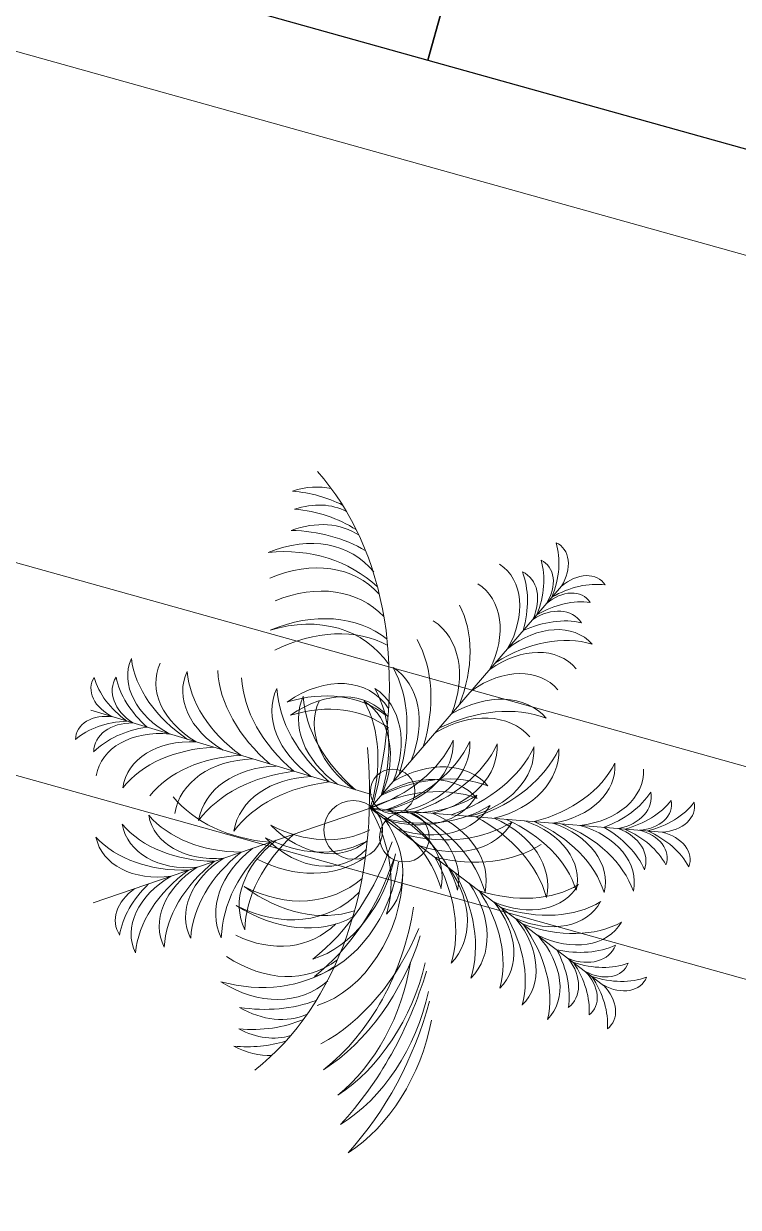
# Model space of a CAD drawing. Header units: millimetres. Extents: x 474016 to 477875, y 2288607 to 2292200.
# Drawn here: x 474542.64 to 474553.12, y 2289216.78 to 2289234.13 of the extents above; entities that cross this region are included whole.
import ezdxf

# ---------------------------------------------------------------- set-up
doc = ezdxf.new("R2010")
doc.units = ezdxf.units.MM
doc.header["$LTSCALE"] = 50
for name, color, linetype, lineweight in [('BANQUETA', 251, 'Continuous', 5), ('JARDIN-HP', 64, 'Continuous', 5), ('JARDINES', 98, 'Continuous', 13)]:
    doc.layers.add(name, color=color, linetype=linetype, lineweight=lineweight)
doc.layers.add('CVL_LOTIF', color=1, linetype='Continuous')

# ---------------------------------------------------------------- blocks, each defined once
blk = doc.blocks.new('A$C41BB26E9')
at = {"color": 0}
for p in [(1.999, 1.925), (3.251, -3.539)]:
    blk.add_line(p, (2.054, -0.938), dxfattribs=at)
at = {"color": 56}
for p, q in [((3.546, 1.506), (2.054, -0.938)), ((-0.293, 0.701), (2.054, -0.938)), ((1.382, -3.752), (1.923, -0.941))]:
    blk.add_line(p, q, dxfattribs=at)
for centre, radius in [((2.303, -0.578), 0.243), ((1.869, -0.738), 0.217), ((2.284, -1.082), 0.287)]:
    blk.add_circle(centre, radius)
at = {"color": 56, "true_color": 0x7a7a00}
for centre, major_axis, ratio, start_param, end_param in [((1.739, 1.845), (-0.007, 0.369), 0.723404, -1.366779, 0.20531), ((1.417, 1.375), (-0.018, 0.909), 0.723404, -1.121531, -0.433471), ((2.262, 1.855), (-0.007, 0.369), 0.723404, -0.20531, 1.366779), ((2.602, 1.398), (-0.018, 0.909), 0.723404, 0.433471, 1.121531), ((1.743, 1.62), (-0.007, 0.369), 0.723404, -1.366779, 0.20531), ((1.421, 1.15), (-0.018, 0.909), 0.723404, -1.121531, -0.433471), ((2.266, 1.63), (-0.007, 0.369), 0.723404, -0.20531, 1.366779), ((2.606, 1.173), (-0.018, 0.909), 0.723404, 0.433471, 1.121531), ((2.76, 1.355), (0.473, 0.776), 0.723404, -1.121531, -0.433471), ((3.283, 1.579), (0.192, 0.315), 0.723404, -1.366779, 0.20531), ((1.695, 1.314), (-0.009, 0.47), 0.723404, -1.190837, 0.194817), ((1.346, 0.731), (-0.022, 1.114), 0.723404, -0.994705, -0.373636), ((2.326, 1.326), (-0.009, 0.47), 0.723404, -0.194817, 1.190837), ((2.697, 0.758), (-0.022, 1.114), 0.723404, 0.373636, 0.994705), ((1.473, 0.902), (-0.015, 0.782), 0.723404, -1.305586, 0.091225), ((2.564, 0.923), (-0.015, 0.782), 0.723404, -0.091225, 1.305586), ((2.925, 0.425), (-0.026, 1.348), 0.723404, 0.312027, 1.166602), ((3.166, 1.386), (0.192, 0.315), 0.723404, -1.366779, 0.20531), ((2.642, 1.163), (0.473, 0.776), 0.723404, -1.121531, -0.433471), ((3.73, 1.306), (0.192, 0.315), 0.723404, -0.20531, 1.366779), ((2.552, 0.926), (0.407, 0.667), 0.723404, -1.305586, 0.091225), ((1.99, 0.678), (0.702, 1.151), 0.723404, -1.166602, -0.312027), ((2.961, 1.155), (0.245, 0.401), 0.723404, -1.190837, 0.194817), ((2.354, 0.85), (0.58, 0.951), 0.723404, -0.994705, -0.373636), ((3.771, 0.738), (0.473, 0.776), 0.723404, 0.433471, 1.121531), ((1.457, 0.572), (-0.016, 0.83), 0.723404, -1.24346, 0.110756), ((1.116, 0.031), (-0.027, 1.414), 0.723404, -1.115718, -0.281779), ((2.593, 0.594), (-0.016, 0.83), 0.723404, -0.110756, 1.24346), ((2.954, 0.066), (-0.027, 1.414), 0.723404, 0.281779, 1.115718), ((2.361, 0.656), (0.432, 0.708), 0.723404, -1.24346, 0.110756), ((1.784, 0.383), (0.737, 1.208), 0.723404, -1.115718, -0.281779), ((3.654, 0.546), (0.473, 0.776), 0.723404, 0.433471, 1.121531), ((3.613, 1.114), (0.192, 0.315), 0.723404, -0.20531, 1.366779), ((3.5, 0.826), (0.245, 0.401), 0.723404, -0.194817, 1.190837), ((2.599, 0.32), (-0.016, 0.83), 0.723404, -0.110756, 1.24346), ((2.219, 0.422), (0.432, 0.708), 0.723404, -1.24346, 0.110756), ((1.641, 0.149), (0.737, 1.208), 0.723404, -1.115718, -0.281779), ((3.484, 0.358), (0.407, 0.667), 0.723404, -0.091225, 1.305586), ((3.508, 0.147), (0.58, 0.951), 0.723404, 0.373636, 0.994705), ((-0.082, 0.873), (-0.303, 0.211), 0.723404, -0.20531, 1.366779), ((0.487, 0.878), (-0.745, 0.52), 0.723404, 0.433471, 1.121531), ((0.849, 0.569), (-0.641, 0.447), 0.723404, -0.091225, 1.305586), ((1.464, 0.568), (-1.105, 0.772), 0.723404, 0.312027, 1.166602), ((2.96, -0.208), (-0.027, 1.414), 0.723404, 0.281779, 1.115718), ((0.102, 0.744), (-0.303, 0.211), 0.723404, -0.20531, 1.366779), ((0.672, 0.75), (-0.745, 0.52), 0.723404, 0.433471, 1.121531), ((0.383, 0.614), (-0.385, 0.269), 0.723404, -0.194817, 1.190837), ((1.061, 0.579), (-0.913, 0.638), 0.723404, 0.373636, 0.994705), ((3.521, -0.256), (0.702, 1.151), 0.723404, 0.312027, 1.166602), ((1.133, 0.399), (-0.68, 0.475), 0.723404, -0.110756, 1.24346), ((1.38, -0.167), (-0.02, 1.008), 0.723404, -1.13012, 0.094138), ((1.008, -0.803), (-0.033, 1.69), 0.723404, -1.023266, -0.261161), ((2.699, -0.141), (-0.02, 1.008), 0.723404, -0.094138, 1.13012), ((3.095, -0.763), (-0.033, 1.69), 0.723404, 0.261161, 1.023266), ((3.332, 0.064), (0.432, 0.708), 0.723404, -0.110756, 1.24346), ((-0.382, 0.443), (-0.303, 0.211), 0.723404, -1.366779, 0.20531), ((1.357, 0.242), (-0.68, 0.475), 0.723404, -0.110756, 1.24346), ((1.118, -0.469), (0.88, 1.443), 0.723404, -1.023266, -0.261161), ((3.353, -0.575), (0.737, 1.208), 0.723404, 0.281779, 1.115718), ((-0.191, -0.093), (-0.745, 0.52), 0.723404, -1.121531, -0.433471), ((-0.197, 0.314), (-0.303, 0.211), 0.723404, -1.366779, 0.20531), ((1.789, 0.052), (-0.827, 0.577), 0.723404, -0.094138, 1.13012), ((2.525, 0.007), (-1.386, 0.967), 0.723404, 0.261161, 1.023266), ((1.385, -0.41), (-0.02, 1.008), 0.723404, -1.13012, 0.094138), ((1.013, -1.046), (-0.033, 1.69), 0.723404, -1.023266, -0.261161), ((3.189, -0.169), (0.432, 0.708), 0.723404, -0.110756, 1.24346), ((-0.006, -0.222), (-0.745, 0.52), 0.723404, -1.121531, -0.433471), ((0.022, 0.096), (-0.385, 0.269), 0.723404, -1.190837, 0.194817), ((1.988, -0.087), (-0.827, 0.577), 0.723404, -0.094138, 1.13012), ((3.21, -0.808), (0.737, 1.208), 0.723404, 0.281779, 1.115718), ((0.224, -0.326), (-0.641, 0.447), 0.723404, -1.305586, 0.091225), ((0.288, -0.529), (-0.913, 0.638), 0.723404, -0.994705, -0.373636), ((1.586, -0.44), (0.525, 0.861), 0.723404, -1.13012, 0.094138), ((0.93, -0.777), (0.88, 1.443), 0.723404, -1.023266, -0.261161), ((3.026, -0.612), (0.525, 0.861), 0.723404, -0.094138, 1.13012), ((1.391, -0.77), (-0.02, 1.008), 0.723404, -1.13012, 0.094138), ((1.02, -1.406), (-0.033, 1.69), 0.723404, -1.023266, -0.261161), ((2.71, -0.744), (-0.02, 1.008), 0.723404, -0.094138, 1.13012), ((3.107, -1.365), (-0.033, 1.69), 0.723404, 0.261161, 1.023266), ((3.026, -1.349), (0.88, 1.443), 0.723404, 0.261161, 1.023266), ((0.482, -0.534), (-0.68, 0.475), 0.723404, -1.24346, 0.110756), ((2.505, -0.448), (-0.827, 0.577), 0.723404, -0.094138, 1.13012), ((3.24, -0.493), (-1.386, 0.967), 0.723404, 0.261161, 1.023266), ((1.445, -0.67), (0.525, 0.861), 0.723404, -1.13012, 0.094138), ((0.79, -1.007), (0.88, 1.443), 0.723404, -1.023266, -0.261161), ((2.9, -0.819), (0.525, 0.861), 0.723404, -0.094138, 1.13012), ((1.397, -1.04), (-0.02, 1.008), 0.723404, -1.13012, 0.094138), ((2.638, -0.541), (-0.827, 0.577), 0.723404, -0.094138, 1.13012), ((3.373, -0.586), (-1.386, 0.967), 0.723404, 0.261161, 1.023266), ((1.361, -0.809), (0.525, 0.861), 0.723404, -1.13012, 0.094138), ((0.705, -1.146), (0.88, 1.443), 0.723404, -1.023266, -0.261161), ((2.716, -1.014), (-0.02, 1.008), 0.723404, -0.094138, 1.13012), ((2.9, -1.556), (0.88, 1.443), 0.723404, 0.261161, 1.023266), ((0.944, -1.284), (-1.16, 0.81), 0.723404, -1.115718, -0.281779), ((1.025, -1.676), (-0.033, 1.69), 0.723404, -1.023266, -0.261161), ((3.112, -1.635), (-0.033, 1.69), 0.723404, 0.261161, 1.023266), ((1.034, -1.03), (-0.827, 0.577), 0.723404, -1.13012, 0.094138), ((1.4, -1.202), (-0.02, 1.008), 0.723404, -1.13012, 0.094138), ((1.028, -1.838), (-0.033, 1.69), 0.723404, -1.023266, -0.261161), ((2.719, -1.176), (-0.02, 1.008), 0.723404, -0.094138, 1.13012), ((3.115, -1.797), (-0.033, 1.69), 0.723404, 0.261161, 1.023266), ((3.29, -2.282), (-2.814, 0.683), 0.714286, 4.170125, 4.780311), ((3.78, -1.381), (-1.599, 0.388), 0.714286, 3.86745, 4.883323), ((3.704, -2.103), (-2.624, 0.637), 0.714286, 4.179349, 4.820469), ((4.122, -1.283), (-1.534, 0.372), 0.714286, 3.888492, 4.926001), ((3.47, -1.48), (-1.656, 0.402), 0.714286, 3.88992, 4.86288), ((3.161, -1.824), (-1.864, 0.452), 0.714286, 3.982805, 4.982914), ((2.716, -1.653), (-1.879, 0.456), 0.714286, 3.806569, 4.639337), ((3.658, -1.569), (-1.56, 0.378), 0.714286, 4.003422, 4.972752), ((1.528, -1.375), (-0.827, 0.577), 0.723404, -1.13012, 0.094138), ((2.487, -1.496), (0.525, 0.861), 0.723404, -0.094138, 1.13012), ((2.952, -1.39), (-1.112, 0.27), 0.714286, 3.627505, 5.149011), ((1.824, -2.05), (-1.386, 0.967), 0.723404, -1.023266, -0.261161), ((2.487, -2.233), (0.88, 1.443), 0.723404, 0.261161, 1.023266), ((2.098, -2.039), (-1.864, 0.452), 0.714286, 3.982805, 4.744909), ((2.508, -1.48), (-1.112, 0.27), 0.714286, 3.627505, 4.912474), ((2.265, -2.005), (-1.864, 0.452), 0.714286, 3.982805, 4.744909), ((2.675, -1.447), (-1.112, 0.27), 0.714286, 3.627505, 4.993486), ((2.046, -2.205), (-1.386, 0.967), 0.723404, -1.023266, -0.261161), ((1.883, -1.622), (-0.827, 0.577), 0.723404, -1.13012, 0.094138), ((1.939, -1.971), (-1.507, 0.812), 0.72, -0.270525, 0.729584), ((1.834, -1.504), (-0.899, 0.484), 0.72, -0.281097, 1.084884), ((1.96, -1.46), (-0.899, 0.484), 0.72, -0.200085, 1.084884), ((2.619, -1.732), (-1.507, 0.812), 0.72, -0.03252, 0.729584), ((2.178, -2.298), (-1.386, 0.967), 0.723404, -1.023266, -0.261161), ((2.745, -1.688), (-1.507, 0.812), 0.72, -0.03252, 0.729584), ((0.804, -1.812), (1.484, 0.855), 0.72, -0.729584, 0.03252), ((2.016, -1.667), (-1.52, 0.819), 0.72, 0.073052, 0.90582), ((1.582, -1.562), (0.885, 0.51), 0.72, -1.084884, 0.200085), ((0.931, -1.853), (1.484, 0.855), 0.72, -0.729584, 0.03252), ((1.71, -1.602), (0.885, 0.51), 0.72, -1.084884, 0.281097), ((1.144, -1.921), (1.484, 0.855), 0.72, -0.729584, 0.12698), ((1.426, -2.011), (1.484, 0.855), 0.72, -0.729584, 0.213498), ((1.617, -2.072), (1.484, 0.855), 0.72, -0.729584, 0.270525), ((1.531, -1.771), (1.496, 0.862), 0.72, -0.90582, -0.073052), ((1.643, -1.929), (1.52, 0.876), 0.72, -0.831119, 0.049618), ((0.867, -1.982), (-1.241, 0.668), 0.72, -0.213612, 0.823897), ((1.917, -2.392), (-2.123, 1.143), 0.72, -0.10808, 0.53304), ((1.154, -1.911), (-1.293, 0.697), 0.72, -0.170934, 0.844939), ((1.033, -0.039), (0.319, 1.659), 0.723404, 3.402754, 4.164858), ((1.322, -0.57), (0.19, 0.99), 0.723404, 3.047455, 4.271712), ((2.401, -1.99), (1.273, 0.733), 0.72, -0.844939, 0.170934), ((1.652, -2.492), (2.089, 1.203), 0.72, -0.53304, 0.10808), ((1.981, -2.43), (-2.379, 1.282), 0.72, 0.051792, 0.431948), ((2.69, -2.053), (1.221, 0.704), 0.72, -0.823897, 0.213612), ((1.482, -2.459), (-2.105, 1.134), 0.72, 0.016555, 0.382187), ((0.429, -1.859), (-1.012, 0.545), 0.72, 0.006837, 0.780102), ((0.982, -0.304), (0.319, 1.659), 0.723404, 3.402754, 4.164858), ((1.292, -0.729), (0.19, 0.99), 0.723404, 3.047455, 4.271712), ((3.032, -0.698), (0.319, 1.659), 0.723404, 2.118327, 2.880431), ((1.589, -2.532), (2.342, 1.349), 0.72, -0.431948, -0.051792), ((3.123, -1.917), (0.996, 0.574), 0.72, -0.780102, -0.006837), ((2.089, -2.546), (2.072, 1.193), 0.72, -0.382187, -0.016555), ((0.097, -1.885), (-0.877, 0.472), 0.72, 0.078285, 0.75224), ((3.456, -1.934), (0.863, 0.497), 0.72, -0.75224, -0.078285), ((1.309, -2.496), (-2.105, 1.134), 0.72, 0.093724, 0.382187), ((1.241, -0.994), (0.19, 0.99), 0.723404, 3.047455, 4.271712), ((2.536, -1.243), (0.19, 0.99), 0.723404, 2.011473, 3.235731), ((2.262, -2.578), (2.072, 1.193), 0.72, -0.382187, -0.093724), ((-0.076, -1.922), (-0.877, 0.472), 0.72, 0.267806, 0.75224), ((0.914, -0.658), (0.319, 1.659), 0.723404, 3.402754, 4.164858), ((2.964, -1.052), (0.319, 1.659), 0.723404, 2.118327, 2.880431), ((3.63, -1.966), (0.863, 0.497), 0.72, -0.75224, -0.267806), ((0.868, -0.896), (0.319, 1.659), 0.723404, 3.402754, 4.164858), ((2.468, -1.597), (0.19, 0.99), 0.723404, 2.011473, 3.235731), ((2.422, -1.835), (0.19, 0.99), 0.723404, 2.011473, 3.235731), ((0.885, -1.467), (0.267, 1.389), 0.723404, 3.423371, 4.25731), ((2.691, -1.814), (0.267, 1.389), 0.723404, 2.025875, 2.859814), ((1.129, -2.058), (0.157, 0.815), 0.723404, 3.030837, 4.385053), ((2.639, -2.083), (0.267, 1.389), 0.723404, 2.025875, 2.859814), ((1.077, -2.327), (0.157, 0.815), 0.723404, 3.030837, 4.385053), ((2.193, -2.542), (0.157, 0.815), 0.723404, 1.898132, 3.252348), ((0.788, -2.093), (0.255, 1.324), 0.723404, 3.45362, 4.308195), ((1.037, -2.655), (0.148, 0.768), 0.723404, 3.050367, 4.447179), ((2.109, -2.861), (0.148, 0.768), 0.723404, 1.836006, 3.232818), ((0.941, -2.466), (0.21, 1.094), 0.723404, 3.515228, 4.136297), ((2.268, -2.721), (0.21, 1.094), 0.723404, 2.146888, 2.767957), ((1.806, -3.218), (0.089, 0.462), 0.723404, 1.950755, 3.33641), ((0.944, -2.891), (0.172, 0.893), 0.723404, 3.575063, 4.263123), ((2.108, -3.115), (0.172, 0.893), 0.723404, 2.020062, 2.708122), ((1.181, -3.408), (0.07, 0.363), 0.723404, 2.936283, 4.508372), ((1.695, -3.507), (0.07, 0.363), 0.723404, 1.774814, 3.346903)]:
    blk.add_ellipse(centre, major_axis=major_axis, ratio=ratio, start_param=start_param, end_param=end_param, dxfattribs=at)
at = {"color": 56}
for centre, major_axis, ratio, start_param, end_param in [((3.011, -1.71), (-1.909, 0.463), 0.714286, 3.88127, 4.762007), ((1.75, -1.53), (-0.827, 0.577), 0.723404, -1.13012, 0.094138), ((2.383, -4.345), (-3.881, 2.091), 0.72, -1.122445, -0.180287), ((1.425, -1.854), (-1.339, 0.721), 0.72, -0.150491, 0.822469), ((1.909, -1.829), (-1.544, 0.832), 0.72, -0.049618, 0.831119), ((2.147, -2.08), (1.242, 0.715), 0.72, -0.708967, 0.260363), ((1.186, -3.099), (0.089, 0.462), 0.723404, 2.946776, 4.33243)]:
    blk.add_ellipse(centre, major_axis=major_axis, ratio=ratio, start_param=start_param, end_param=end_param, dxfattribs=at)
at = {"color": 0}
for centre, major_axis, ratio, start_param, end_param in [((1.529, -1.844), (-1.386, 0.967), 0.723404, -1.023266, -0.261161), ((1.242, -4.458), (3.82, 2.201), 0.72, 0.180287, 1.122445)]:
    blk.add_ellipse(centre, major_axis=major_axis, ratio=ratio, start_param=start_param, end_param=end_param, dxfattribs=at)
at = {"color": 56, "true_color": 0x7a7a00, "extrusion": (0, 0, -1)}
for centre, major_axis, start_param, end_param in [((2.966, -0.422), (-0.706, 1.535), 3.402754, 4.164858), ((2.88, -1.154), (-0.421, 0.916), 3.047455, 4.271712), ((1.171, -1.515), (-0.706, 1.535), 2.118327, 2.880431), ((3.068, -0.643), (-0.706, 1.535), 3.402754, 4.164858), ((2.981, -1.375), (-0.421, 0.916), 3.047455, 4.271712), ((1.517, -1.97), (-0.591, 1.285), 2.025875, 2.859814), ((3.187, -1.201), (-0.591, 1.285), 3.423371, 4.25731), ((2.059, -2.309), (-0.347, 0.754), 1.898132, 3.252348), ((1.632, -2.219), (-0.591, 1.285), 2.025875, 2.859814), ((3.092, -1.834), (-0.347, 0.754), 3.030837, 4.385053), ((3.302, -1.45), (-0.591, 1.285), 3.423371, 4.25731), ((2.174, -2.557), (-0.347, 0.754), 1.898132, 3.252348), ((1.802, -2.536), (-0.563, 1.225), 1.974991, 2.829566), ((3.206, -2.082), (-0.347, 0.754), 3.030837, 4.385053), ((3.432, -1.787), (-0.563, 1.225), 3.45362, 4.308195), ((2.332, -2.848), (-0.327, 0.71), 1.836006, 3.232818), ((3.324, -2.392), (-0.327, 0.71), 3.050367, 4.447179), ((3.372, -2.185), (-0.465, 1.012), 3.515228, 4.136297), ((3.285, -2.858), (-0.196, 0.427), 2.946776, 4.33243)]:
    blk.add_ellipse(centre, major_axis=major_axis, ratio=0.723404, start_param=start_param, end_param=end_param, dxfattribs=at)

msp = doc.modelspace()

# ---------------------------------------------------------------- linework, layer by layer
at = {"layer": 'BANQUETA'}
msp.add_lwpolyline([(474658.733, 2289256.292), (474538.343, 2289289.928, 0.414214), (474535.879, 2289288.54), (474522.693, 2289241.347, 0.414214), (474524.081, 2289238.883), (474644.471, 2289205.247)], format="xyb", dxfattribs=at)
at = {"layer": 'CVL_LOTIF'}
for points in [[(474564.921, 2289254.987), (474555.29, 2289257.678), (474551.927, 2289245.639), (474548.563, 2289233.6), (474558.194, 2289230.909)], [(474551.927, 2289245.639), (474527.849, 2289252.366), (474524.485, 2289240.327), (474548.563, 2289233.6)]]:
    msp.add_lwpolyline(points, close=True, dxfattribs=at)
at = {"layer": 'JARDINES'}
msp.add_lwpolyline([(474629.928, 2289201.811, -0.388075), (474629.121, 2289198.922), (474520.289, 2289229.329, -0.386646), (474521.096, 2289232.218)], format="xyb", close=True, dxfattribs=at)

# ---------------------------------------------------------------- block references
at = {"layer": 'JARDIN-HP', "color": 8, "xscale": 1.499999999826813, "yscale": 1.499999999826813, "zscale": 1.499999999826813, "rotation": 264.1650244915651}
msp.add_blockref('A$C41BB26E9', (474549.435, 2289225.559), dxfattribs=at)

doc.saveas('drawing.dxf')
